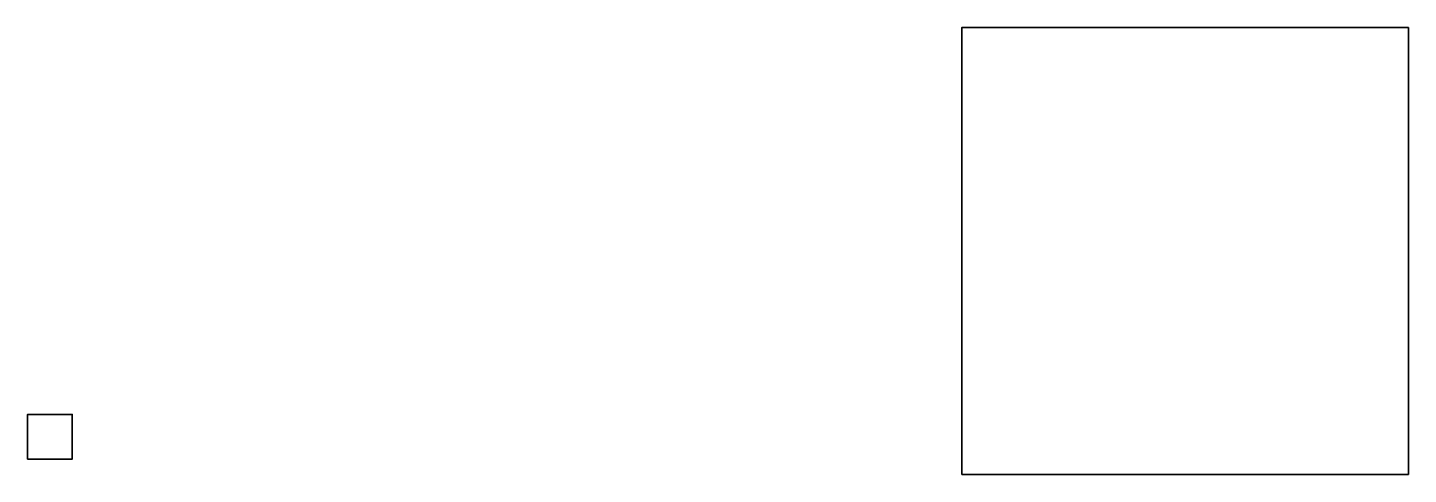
# Model space of a CAD drawing. Header units: millimetres. Extents: x 955 to 4047, y 1128 to 2128.
import ezdxf

# ---------------------------------------------------------------- set-up
doc = ezdxf.new("R2010")
doc.units = ezdxf.units.MM
doc.layers.add('D1', color=96, linetype='Continuous', lineweight=35)
doc.layers.add('D2', color=44, linetype='Continuous', lineweight=35)

msp = doc.modelspace()

# ---------------------------------------------------------------- linework, layer by layer
at = {"layer": 'D1'}
msp.add_lwpolyline([(955.1, 1162.5), (1055.1, 1162.5), (1055.1, 1262.5), (955.1, 1262.5)], close=True, dxfattribs=at)
at = {"layer": 'D2'}
msp.add_lwpolyline([(3047, 1128.2), (4047, 1128.2), (4047, 2128.2), (3047, 2128.2)], close=True, dxfattribs=at)

doc.saveas('drawing.dxf')
